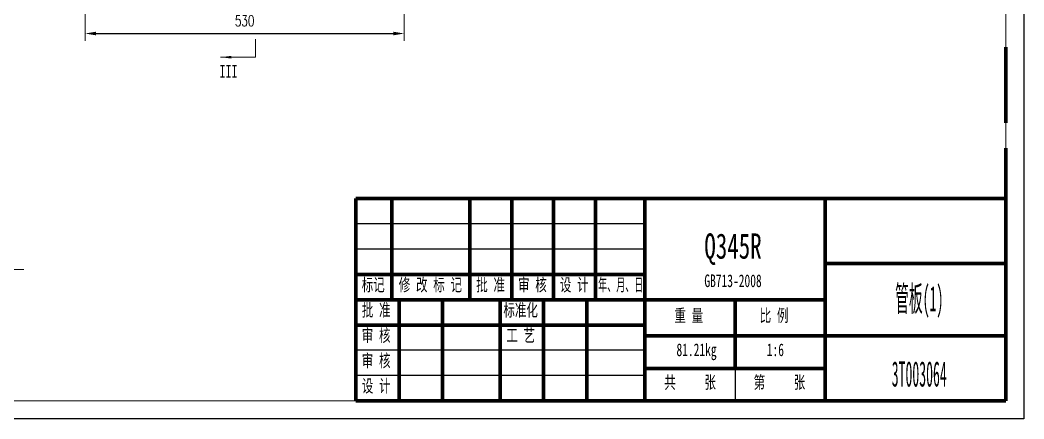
# Model space of a CAD drawing. Header units: millimetres. Extents: x 0 to 2520, y 0 to 1782.
# Drawn here: x 852 to 2520, y 0 to 663 of the extents above; entities that cross this region are included whole.
import ezdxf

# ---------------------------------------------------------------- set-up
doc = ezdxf.new("R2010")
doc.units = ezdxf.units.MM
doc.linetypes.add('EB_DASH', pattern=[6, 3, -3])
doc.linetypes.add('EB_DASHDOT', pattern=[39, 30, -3, 3, -3])
for name, color, linetype, lineweight in [('尺寸线', 4, 'Continuous', 9), ('标注线', 4, 'Continuous', 5), ('点划线', 1, 'EB_DASHDOT', 5), ('粗线', 7, 'Continuous', 15), ('虚线', 2, 'EB_DASH', 5)]:
    doc.layers.add(name, color=color, linetype=linetype, lineweight=lineweight)
doc.layers.add('边框', color=7, linetype='Continuous', lineweight=18, plot=False)
doc.styles.get("Standard").update_dxf_attribs({"font": 'romans.shx', "width": 0.7})
doc.styles.add('TextStyle1', font='', dxfattribs={"width": 0.510669})
doc.styles.add('UserTxtStyle4', font='', dxfattribs={"width": 0.667})
doc.styles.add('机械', font='', dxfattribs={"width": 0.4})
doc.styles.add('标准', font='', dxfattribs={"width": 0.667})
doc.styles.add('线性', font='romans.shx', dxfattribs={"width": 0.7})
doc.styles.get('TextStyle1').set_extended_font_data('宋体')
doc.styles.get('UserTxtStyle4').set_extended_font_data('宋体')
doc.styles.get('机械').set_extended_font_data('宋体')
doc.styles.get('标准').set_extended_font_data('宋体')
doc.dimstyles.new('标准', dxfattribs={"dimscale": 6, "dimtxt": 3, "dimasz": 3, "dimexe": 2, "dimexo": 1.5, "dimgap": 2, "dimtad": 1, "dimdec": 1, "dimzin": 12, "dimdsep": 46, "dimtxsty": 'Standard', "dimcen": 0, "dimdle": 6, "dimclrd": 256, "dimclre": 256, "dimclrt": 256, "dimadec": 1, "dimazin": 3, "dimtfac": 1, "dimtdec": 1, "dimtmove": 0, "dimatfit": 0, "dimfxl": 0, "dimtolj": 1, "dimarcsym": 0})

# ---------------------------------------------------------------- blocks, each defined once
blk = doc.blocks.new('CAXBLOCK70')
at = {"layer": '粗线', "color": 0, "linetype": 'Continuous', "lineweight": 70}
for p, q in [((180, 0), (180, 14)), ((180, 14), (180, 0))]:
    blk.add_line(p, q, dxfattribs=at)
blk = doc.blocks.new('*X73')
at = {"layer": '尺寸线', "linetype": 'Continuous'}
blk.add_hatch(color=256, dxfattribs=at).paths.add_polyline_path([(1185.3, 601), (1203.3, 603.3), (1203.3, 598.8)], flags=0)
for p, q in [((1243.1, 601), (1243.1, 631.2)), ((1185.3, 601), (1243.1, 601))]:
    blk.add_line(p, q, dxfattribs=at)
at = {"layer": '尺寸线'}
blk.add_line((1243.1, 631.2), (1243.1, 631.2), dxfattribs=at)
blk = doc.blocks.new('*X83')
at = {"layer": '尺寸线', "linetype": 'ByBlock'}
for points in [[(960.2, 640.4), (978.2, 637.4), (978.2, 643.4)], [(1490.2, 640.4), (1472.2, 637.4), (1472.2, 643.4)]]:
    blk.add_hatch(color=256, dxfattribs=at).paths.add_polyline_path(points, flags=0)
for p, q in [((960.2, 696.8), (960.2, 628.4)), ((1490.2, 696.8), (1490.2, 628.4))]:
    blk.add_line(p, q, dxfattribs=at)
at = {"layer": '尺寸线', "linetype": 'ByBlock', "lineweight": -2}
blk.add_line((978.2, 640.4), (1472.2, 640.4), dxfattribs=at)
at = {"layer": '尺寸线', "linetype": 'ByBlock', "insert": (1225.2, 661.4), "char_height": 18, "width": 45, "attachment_point": 5}
blk.add_mtext('530', dxfattribs=at)

msp = doc.modelspace()

# ---------------------------------------------------------------- linework, layer by layer
at = {"layer": '尺寸线'}
msp.add_line((782.63, 248.35), (858.24, 248.35), dxfattribs=at)
at = {"layer": '点划线', "linetype": 'Continuous', "lineweight": 25}
for p, q in [((1890, 324), (1410, 324)), ((1890, 282), (1410, 282)), ((1890, 114), (1410, 114)), ((1890, 72), (1410, 72))]:
    msp.add_line(p, q, dxfattribs=at)
at = {"layer": '粗线'}
for p, q in [((2490, 30), (2490, 1752)), ((150, 30), (2490, 30))]:
    msp.add_line(p, q, dxfattribs=at)
at = {"layer": '粗线', "color": 0, "linetype": 'Continuous', "lineweight": 70}
for p, q in [((2490, 576), (2490, 618)), ((2490, 534), (2490, 576)), ((2490, 492), (2490, 534))]:
    msp.add_line(p, q, dxfattribs=at)
at = {"layer": '粗线', "linetype": 'Continuous', "lineweight": 70}
for p, q in [((1410, 366), (2490, 366)), ((1410, 366), (1410, 30)), ((1470, 198), (1470, 366)), ((1599.5, 198), (1599.5, 366)), ((1669, 198), (1669, 366)), ((1738.5, 198), (1738.5, 366)), ((1808, 198), (1808, 366)), ((1890, 366), (1890, 30)), ((2190, 30), (2190, 366)), ((2490, 366), (2490, 30)), ((2490, 258), (2190, 258)), ((1890, 240), (1410, 240)), ((2190, 198), (1410, 198)), ((1482, 30), (1482, 198)), ((1554, 30), (1554, 198)), ((1650, 30), (1650, 198)), ((1722, 30), (1722, 198)), ((1794, 30), (1794, 198)), ((2040, 198), (2040, 84)), ((1890, 156), (1410, 156)), ((2190, 138), (1890, 138)), ((2490, 138), (2190, 138)), ((2190, 84), (1890, 84)), ((2490, 30), (1410, 30))]:
    msp.add_line(p, q, dxfattribs=at)
at = {"layer": '虚线', "linetype": 'Continuous', "lineweight": 25}
msp.add_line((2040, 84), (2040, 30), dxfattribs=at)
at = {"layer": '边框', "linetype": 'Continuous', "lineweight": 25}
for p, q in [((2520, 1782), (2520, 0)), ((2520, 0), (0, 0))]:
    msp.add_line(p, q, dxfattribs=at)

# ---------------------------------------------------------------- block references
at = {"layer": '尺寸线'}
msp.add_blockref('*X73', (0, 0), dxfattribs=at)
at = {"layer": '粗线', "color": 0, "linetype": 'ByBlock', "lineweight": -2, "xscale": 6, "yscale": 6, "zscale": 6}
msp.add_blockref('CAXBLOCK70', (1410, 366), dxfattribs=at)

# ---------------------------------------------------------------- texts
at = {"layer": '尺寸线', "insert": (1198.32, 577.69), "char_height": 21, "width": 54.88, "attachment_point": 5, "style": '线性'}
msp.add_mtext('{\\fSimSun|b0|i0|c119|p8;III}', dxfattribs=at)
at = {"layer": '标注线', "attachment_point": 5}
for s, insert, char_height, width, style in [('Q345R', (2036.64, 281.96), 42, 195.1642, '标准'), ('GB713-2008', (2036.64, 229.39), 21, 195.7867, '标准'), ('管板(1)', (2346.08, 194.45), 42, 251.6267, '机械'), ('3T003064', (2346.08, 74.45), 42, 333.4306, '机械')]:
    msp.add_mtext(s, dxfattribs=dict(at, insert=insert, char_height=char_height, width=width, style=style))
at = {"layer": '粗线', "char_height": 21, "attachment_point": 1}
for s, insert, width, style in [('标记', (1419.76, 233.39), 76.1047, 'UserTxtStyle4'), ('修 改 标 记', (1481.31, 233.39), 215.7078, 'UserTxtStyle4'), ('批 准', (1609.96, 233.39), 96.337, 'UserTxtStyle4'), ('审 核', (1679.46, 233.39), 94.4694, 'UserTxtStyle4'), ('设 计', (1748.96, 233.39), 95.7145, 'UserTxtStyle4'), ('年、月、日', (1812.59, 233.39), 145.728, 'TextStyle1'), ('批 准', (1419.91, 191.39), 96.337, 'UserTxtStyle4'), ('标准化', (1655.12, 191.39), 116.1025, 'UserTxtStyle4'), ('重 量', (1939.28, 182.39), 96.337, 'UserTxtStyle4'), ('比 例', (2081.04, 182.39), 90.423, 'UserTxtStyle4'), ('审 核', (1419.91, 149.39), 94.4694, 'UserTxtStyle4'), ('工 艺', (1659.91, 149.39), 95.092, 'UserTxtStyle4'), ('审 核', (1419.91, 107.39), 94.4694, 'UserTxtStyle4'), ('设 计', (1419.91, 65.39), 95.7145, 'UserTxtStyle4'), ('共     张', (1922.45, 71.39), 176.1769, 'UserTxtStyle4'), ('第     张', (2070.89, 71.39), 176.0213, 'UserTxtStyle4')]:
    msp.add_mtext(s, dxfattribs=dict(at, insert=insert, width=width, style=style))
at = {"layer": '粗线', "color": 0, "linetype": 'Continuous', "lineweight": 25, "char_height": 21, "attachment_point": 1, "style": 'UserTxtStyle4'}
for s, insert, width in [('81.21kg', (1942.71, 125.39), 136.4904), ('1:6', (2092.71, 125.39), 53.071)]:
    msp.add_mtext(s, dxfattribs=dict(at, insert=insert, width=width))

# ---------------------------------------------------------------- dimensions: what is measured, and where the dimension line sits
at = {"layer": '尺寸线'}
dim = msp.add_linear_dim(base=(1490.2, 640.36), p1=(960.2, 705.85), p2=(1490.2, 705.85), dimstyle='标准', override={"dimsah": 1, "dimtzin": 0}, dxfattribs=at)
dim.commit()
dim.dimension.update_dxf_attribs({"geometry": '*X83', "text_midpoint": (1225.2, 661.36)})

doc.saveas('drawing.dxf')
